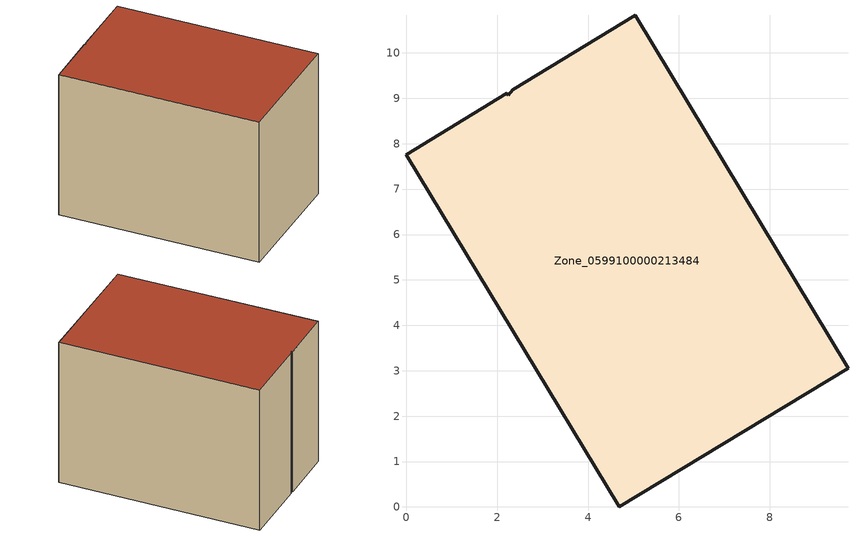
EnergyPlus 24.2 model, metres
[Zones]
Zone_0599100000213484
 floor ground (C_G): 0,7.76 2.21,9.11 2.24,9.06 2.34,9.19 5.03,10.83 9.72,3.06 4.68,0 z0
 wall outside (C_F): 5.03,10.83 2.34,9.19 2.24,9.06 2.21,9.11 0,7.76 4.68,0 9.72,3.06 5.03,10.83 z0:6.76
 roof outside (C_R): 2.34,9.19 2.24,9.06 2.21,9.11 0,7.76 4.68,0 9.72,3.06 5.03,10.83 z6.76
[BUILDING]
Pand.0599100000213484: North Axis=0; Terrain=City; Loads Convergence Tolerance Value=0.04; Temperature Convergence Tolerance Value=0.4; Solar Distribution=FullExterior; Maximum Number of Warmup Days=25; Minimum Number of Warmup Days=1
[Site:Location]
Rotterdam.The.Hague.AP_ZH_NLD Design_Conditions: Latitude=51.96; Longitude=4.45; Time Zone=1; Elevation=-4.5
[SITE:GROUNDTEMPERATURE:BUILDINGSURFACE]
18, 18, 18, 18, 18, 18, 18, 18, 18, 18, 18, 18
[MATERIAL] Thermal Absorptance=0.9; Solar Absorptance=0.7; Visible Absorptance=0.7
Name | Roughness | Thickness | Conductivity | Density | Specific Heat
G.TI.1946 | MediumSmooth | 0.15 | 1 | 540 | 1210
F.TI.1946 | Rough | 0.3 | 0.857143 | 1920 | 840
R.TI.1946 | MediumRough | 0.2 | 0.1 | 1500 | 1000
[CONSTRUCTION]
C_G: G.TI.1946
C_F: F.TI.1946
C_R: R.TI.1946
[ZONE]
Zone_0599100000213484: Type=1; Multiplier=1; Ceiling Height=Autocalculate; Volume=Autocalculate; Floor Area=autocalculate; Part of Total Floor Area=Yes
[ZONEINFILTRATION:DESIGNFLOWRATE]
Infil_Zone_0599100000213484: Zone or ZoneList or Space or SpaceList=Zone_0599100000213484; Schedule=AlwaysOn; Design Flow Rate Calculation Method=Flow/Area; Flow Rate per Floor Area=0.003; Constant Term Coefficient=1; Temperature Term Coefficient=0; Velocity Term Coefficient=0; Velocity Squared Term Coefficient=0
[HVACTEMPLATE:ZONE:IDEALLOADSAIRSYSTEM]
Zone_0599100000213484: Maximum Heating Supply Air Temperature=50; Minimum Cooling Supply Air Temperature=13; Maximum Heating Supply Air Humidity Ratio=0.0156; Minimum Cooling Supply Air Humidity Ratio=0.0077; Heating Limit=NoLimit; Cooling Limit=NoLimit; Dehumidification Control Type=ConstantSensibleHeatRatio; Cooling Sensible Heat Ratio=0.7; Dehumidification Setpoint=60; Humidification Control Type=None; Humidification Setpoint=30; Outdoor Air Method=None; Outdoor Air Flow Rate per Person=0.00944; Outdoor Air Flow Rate per Zone Floor Area=0; Outdoor Air Flow Rate per Zone=0; Demand Controlled Ventilation Type=None; Outdoor Air Economizer Type=NoEconomizer; Heat Recovery Type=None; Sensible Heat Recovery Effectiveness=0.7; Latent Heat Recovery Effectiveness=0.65
[ZONECONTROL:THERMOSTAT]
ThermostatControl_Zone_0599100000213484: Zone or ZoneList=Zone_0599100000213484; Control Type Schedule=DualSetpointControlType; Control 1=Thermostat_Zone_0599100000213484; Temperature Difference Between Cutout And Setpoint=0
[THERMOSTATSETPOINT:DUALSETPOINT]
Thermostat_Zone_0599100000213484: Heating Setpoint Temperature Schedule=HeatingSetpoint_Zone_0599100000213484; Cooling Setpoint Temperature Schedule=CoolingSetpoint_Zone_0599100000213484
[SCHEDULE:COMPACT]
HeatingSetpoint_Zone_0599100000213484: Through: 12/31, For: AllDays, Until: 24:00, 21
CoolingSetpoint_Zone_0599100000213484: Through: 12/31, For: AllDays, Until: 24:00, 24
DualSetpointControlType: Through: 12/31, For: AllDays, Until: 24:00, 4
AlwaysOn: Through: 12/31, For: AllDays, Until: 24:00, 1
